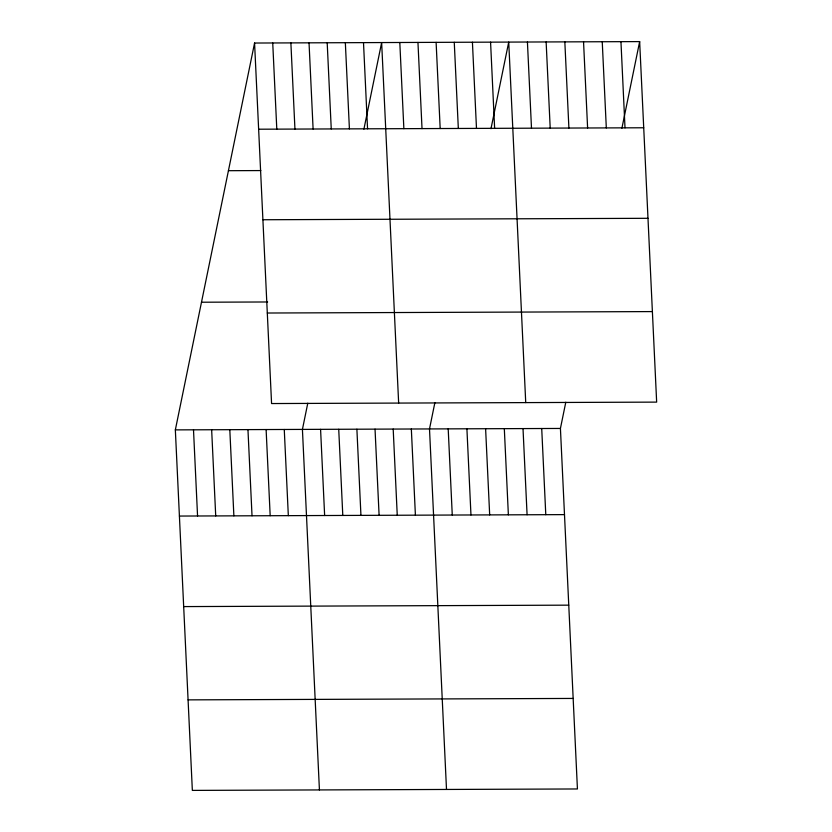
<?xml version="1.0" encoding="UTF-8"?>
<svg xmlns="http://www.w3.org/2000/svg" width="832" height="832" viewBox="0 0 832 832"><rect width="100%" height="100%" fill="white"/><g stroke="black" fill="none" stroke-linecap="round" stroke-linejoin="round"><path stroke-width="1.25" d="M565.791 402.23L560.425 428.449L577.429 788.965L192.348 790.4L175.344 429.884L254.571 43.035L639.652 41.6L656.656 402.116L271.575 403.551L254.571 43.035M307.788 403.187L302.422 429.406L319.426 789.922M363.906 129.189L381.649 42.567L398.653 403.083M434.866 402.719L429.499 428.927L446.503 789.454M490.984 128.71L508.726 42.089L525.73 402.605M621.91 128.222L639.652 41.6M258.638 129.21L643.718 127.774M228.426 170.695L260.842 170.57M262.912 219.742L647.982 218.306M201.49 302.224L267.623 301.974M267.311 313.019L652.382 311.584M175.344 429.884L560.425 428.449M179.41 516.058L564.491 514.623M183.674 606.59L568.755 605.155M188.074 699.868L573.154 698.433M620.953 41.673L625.009 127.847M602.243 41.735L606.31 127.91M583.544 41.808L587.61 127.982M564.834 41.881L568.901 128.055M546.135 41.954L550.202 128.128M527.426 42.016L531.492 128.19M541.715 428.511L545.782 514.686M523.016 428.584L527.082 514.758M490.568 42.151L494.634 128.336M504.317 428.657L508.373 514.831M472.42 42.224L476.486 128.398M485.607 428.719L489.674 514.894M454.262 42.297L458.328 128.471M466.908 428.792L470.964 514.966M436.114 42.359L440.18 128.534M448.198 428.865L452.265 515.039M417.955 42.432L422.022 128.606M399.807 42.494L403.863 128.669M411.341 429L415.407 515.174M393.193 429.073L397.249 515.247M363.501 42.63L367.557 128.804M375.034 429.135L379.101 515.31M345.342 42.702L349.409 128.877M356.886 429.208L360.942 515.382M327.194 42.765L331.25 128.939M338.728 429.27L342.794 515.445M309.036 42.838L313.102 129.012M320.58 429.343L324.636 515.518M290.878 42.9L294.944 129.074M272.73 42.973L276.796 129.147M284.263 429.478L288.33 515.653M266.115 429.541L270.182 515.715M247.957 429.614L252.023 515.788M229.809 429.676L233.875 515.85M211.65 429.749L215.717 515.923M193.502 429.811L197.558 515.986"/></g></svg>
